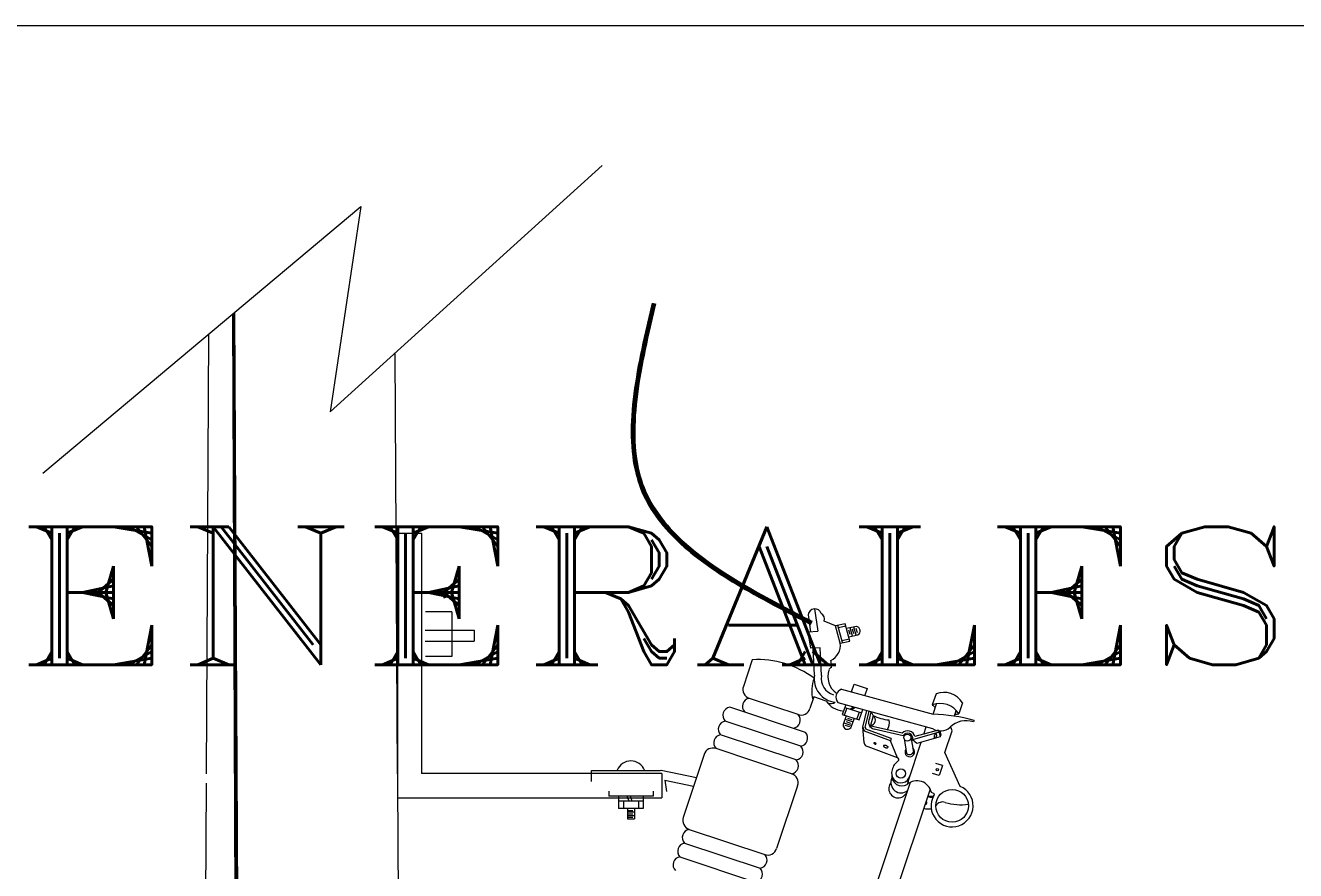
# Model space of a CAD drawing. Extents: x 604418 to 606014, y 1310869 to 1312555.
# Drawn here: x 605498.37 to 605512.54, y 1310998.06 to 1311007.48 of the extents above; entities that cross this region are included whole.
import ezdxf

# ---------------------------------------------------------------- set-up
doc = ezdxf.new("R2010")
doc.units = 0
doc.header["$MEASUREMENT"] = 0
doc.layers.get('0').update_dxf_attribs({"color": 10})
doc.layers.add('1-Cartografia', color=7, linetype='Continuous', lineweight=13)
doc.styles.add('5mm', font='simplex', dxfattribs={"height": 5})

msp = doc.modelspace()

# ---------------------------------------------------------------- linework, layer by layer
at = {"layer": '1-Cartografia', "color": 7}
for p, q in [((605480.992, 1311007.482), (605522.299, 1311007.482)), ((605501.772, 1311003.174), (605504.807, 1311005.92)), ((605498.566, 1311002.488), (605502.116, 1311005.462)), ((605502.116, 1311005.462), (605501.772, 1311003.174)), ((605500.695, 1311004.271), (605500.754, 1310991.103)), ((605500.707, 1311004.282), (605500.768, 1310991.102)), ((605500.682, 1311004.261), (605500.739, 1310991.103)), ((605500.417, 1311004.039), (605500.389, 1310999.136)), ((605502.494, 1311003.827), (605502.521, 1310999.136)), ((605502.522, 1311001.821), (605502.792, 1311001.821)), ((605502.522, 1311001.821), (605502.522, 1310998.868)), ((605502.792, 1311001.821), (605502.792, 1310999.141)), ((605503.13, 1311000.944), (605502.837, 1311000.944)), ((605503.13, 1311000.944), (605503.13, 1311000.444)), ((605507.102, 1311000.91), (605507.13, 1311000.721)), ((605507.172, 1311000.975), (605507.209, 1311000.726)), ((605502.831, 1311000.737), (605503.378, 1311000.737)), ((605503.378, 1311000.737), (605503.378, 1311000.616)), ((605507.104, 1311000.72), (605507.209, 1311000.726)), ((605507.407, 1311000.785), (605507.28, 1311000.838)), ((605507.517, 1311000.809), (605507.407, 1311000.785)), ((605507.459, 1311000.593), (605507.407, 1311000.785)), ((605507.486, 1311000.599), (605507.434, 1311000.791)), ((605507.522, 1311000.783), (605507.441, 1311000.766)), ((605507.569, 1311000.617), (605507.517, 1311000.809)), ((605507.64, 1311000.779), (605507.53, 1311000.755)), ((605507.571, 1311000.689), (605507.557, 1311000.739)), ((605507.597, 1311000.673), (605507.572, 1311000.764)), ((605507.612, 1311000.698), (605507.598, 1311000.748)), ((605507.637, 1311000.682), (605507.613, 1311000.773)), ((605507.652, 1311000.707), (605507.639, 1311000.757)), ((605502.831, 1311000.616), (605503.378, 1311000.616)), ((605507.131, 1311000.537), (605507.104, 1311000.72)), ((605507.459, 1311000.593), (605507.569, 1311000.617)), ((605507.48, 1311000.624), (605507.563, 1311000.642)), ((605507.556, 1311000.664), (605507.658, 1311000.687)), ((605503.13, 1311000.444), (605502.837, 1311000.444)), ((605507.235, 1311000.543), (605507.131, 1311000.537)), ((605507.175, 1311000.236), (605507.157, 1311000.539)), ((605507.253, 1311000.231), (605507.235, 1311000.543)), ((605506.479, 1311000.409), (605506.38, 1311000.111)), ((605507.475, 1311000.082), (605508.495, 1310999.801)), ((605507.586, 1311000.051), (605507.615, 1311000.137)), ((605507.615, 1311000.137), (605507.76, 1311000.088)), ((605507.76, 1311000.088), (605507.735, 1311000.012)), ((605508.529, 1311000.027), (605508.487, 1310999.904)), ((605507.072, 1310999.598), (605506.229, 1310999.878)), ((605506.99, 1310999.797), (605506.447, 1310999.978)), ((605507.166, 1310999.994), (605507.123, 1310999.864)), ((605507.305, 1310999.948), (605507.166, 1310999.994)), ((605507.434, 1310999.931), (605508.49, 1310999.64)), ((605507.522, 1310999.907), (605507.481, 1310999.798)), ((605507.51, 1310999.877), (605507.7, 1310999.817)), ((605507.571, 1310999.858), (605507.607, 1310999.883)), ((605507.589, 1310999.852), (605507.626, 1310999.878)), ((605508.495, 1310999.801), (605508.533, 1310999.917)), ((605508.825, 1310999.928), (605508.784, 1310999.805)), ((605507.481, 1310999.798), (605507.671, 1310999.738)), ((605507.528, 1310999.783), (605507.492, 1310999.685)), ((605507.535, 1310999.869), (605507.505, 1310999.789)), ((605507.514, 1310999.744), (605507.603, 1310999.715)), ((605507.541, 1310999.757), (605507.591, 1310999.741)), ((605507.579, 1310999.651), (605507.618, 1310999.756)), ((605507.646, 1310999.747), (605507.675, 1310999.825)), ((605507.671, 1310999.738), (605507.714, 1310999.854)), ((605507.712, 1310999.655), (605507.758, 1310999.842)), ((605507.738, 1310999.654), (605507.783, 1310999.836)), ((605507.785, 1310999.747), (605507.807, 1310999.829)), ((605507.827, 1310999.782), (605507.797, 1310999.676)), ((605507.807, 1310999.829), (605507.827, 1310999.782)), ((605508.734, 1310999.779), (605508.755, 1310999.843)), ((605508.953, 1310999.732), (605508.945, 1310999.715)), ((605507.021, 1310999.444), (605506.178, 1310999.725)), ((605507.499, 1310999.704), (605507.589, 1310999.676)), ((605507.512, 1310999.679), (605507.562, 1310999.663)), ((605507.526, 1310999.718), (605507.576, 1310999.702)), ((605507.726, 1310999.487), (605507.712, 1310999.655)), ((605508.021, 1310999.506), (605507.731, 1310999.613)), ((605508.03, 1310999.53), (605507.747, 1310999.635)), ((605508.151, 1310999.59), (605507.787, 1310999.673)), ((605508.162, 1310999.561), (605507.838, 1310999.635)), ((605508.564, 1310999.599), (605508.267, 1310999.517)), ((605508.557, 1310999.624), (605508.293, 1310999.551)), ((605508.393, 1310999.579), (605508.42, 1310999.66)), ((605508.557, 1310999.624), (605508.576, 1310999.548)), ((605508.572, 1310999.615), (605508.583, 1310999.569)), ((605508.626, 1310999.373), (605508.707, 1310999.616)), ((605506.97, 1310999.291), (605506.127, 1310999.572)), ((605508.098, 1310999.316), (605507.744, 1310999.448)), ((605508.03, 1310999.53), (605508.021, 1310999.506)), ((605508.098, 1310999.316), (605508.021, 1310999.506)), ((605508.172, 1310999.532), (605508.201, 1310999.362)), ((605508.217, 1310999.049), (605508.363, 1310999.489)), ((605508.249, 1310999.547), (605508.278, 1310999.377)), ((605508.314, 1310999.476), (605508.267, 1310999.517)), ((605508.576, 1310999.548), (605508.314, 1310999.476)), ((605508.576, 1310999.548), (605508.583, 1310999.569)), ((605505.942, 1310999.352), (605505.709, 1310998.65)), ((605506.918, 1310999.138), (605506.076, 1310999.419)), ((605508.799, 1310998.996), (605508.626, 1310999.373)), ((605504.685, 1310999.052), (605504.685, 1310999.172)), ((605504.685, 1310999.172), (605505.453, 1310999.172)), ((605505.453, 1310999.172), (605505.462, 1310999.178)), ((605505.462, 1310999.178), (605505.857, 1310999.097)), ((605508.6, 1310999.228), (605508.528, 1310999.252)), ((605508.6, 1310999.228), (605508.563, 1310999.117)), ((605500.389, 1310999.032), (605500.315, 1310986.157)), ((605502.522, 1310999.032), (605502.596, 1310986.157)), ((605505.472, 1310999.141), (605502.792, 1310999.141)), ((605505.472, 1310999.141), (605505.472, 1310998.868)), ((605505.505, 1310999.064), (605505.824, 1310998.998)), ((605505.505, 1310999.064), (605505.522, 1310998.941)), ((605508.241, 1310999.041), (605507.661, 1310997.299)), ((605508.217, 1310999.049), (605508.206, 1310999.017)), ((605508.563, 1310999.117), (605508.491, 1310999.141)), ((605504.879, 1310998.944), (605504.879, 1310998.888)), ((605505.373, 1310998.888), (605504.879, 1310998.888)), ((605504.989, 1310998.888), (605504.989, 1310998.75)), ((605505.105, 1310998.833), (605505.085, 1310998.888)), ((605505.141, 1310998.833), (605505.121, 1310998.888)), ((605505.264, 1310998.888), (605505.264, 1310998.75)), ((605505.373, 1310998.944), (605505.373, 1310998.888)), ((605506.985, 1310999.004), (605506.751, 1310998.303)), ((605508.464, 1310998.967), (605507.883, 1310997.225)), ((605508.51, 1310998.915), (605508.478, 1310998.927)), ((605508.504, 1310998.894), (605508.51, 1310998.915)), ((605502.522, 1310998.868), (605505.472, 1310998.868)), ((605505.264, 1310998.833), (605504.989, 1310998.833)), ((605505.264, 1310998.75), (605504.989, 1310998.75)), ((605505.044, 1310998.833), (605505.044, 1310998.75)), ((605505.088, 1310998.75), (605505.088, 1310998.633)), ((605505.165, 1310998.75), (605505.165, 1310998.633)), ((605505.209, 1310998.833), (605505.209, 1310998.75)), ((605505.088, 1310998.711), (605505.165, 1310998.711)), ((605505.088, 1310998.671), (605505.165, 1310998.671)), ((605505.088, 1310998.633), (605505.165, 1310998.633)), ((605505.101, 1310998.729), (605505.147, 1310998.729)), ((605505.101, 1310998.692), (605505.147, 1310998.692)), ((605505.101, 1310998.653), (605505.147, 1310998.653)), ((605505.775, 1310998.517), (605506.618, 1310998.236)), ((605505.724, 1310998.364), (605506.567, 1310998.083)), ((605505.673, 1310998.211), (605506.516, 1310997.93))]:
    msp.add_line(p, q, dxfattribs=at)
for centre, major_axis, ratio, start_param, end_param in [((605503.082, 1311000.97), (-0.123, 0.123), 1, -0.638959, -0.429902), ((605503.082, 1311000.97), (-0.113, 0.113), 1, -0.638959, -0.429902), ((605503.082, 1311000.97), (-0.104, 0.104), 1, -0.638959, -0.429902), ((605503.082, 1311000.97), (-0.0945, 0.0945), 1, -0.638959, -0.429902), ((605507.177, 1311000.9), (-0.0531, 0.0531), 1, 4.269758, 6.935467), ((605507.214, 1311000.863), (0.0503, 0.0503), 1, 5.143658, 6.571299), ((605507.634, 1311000.73), (0.0349, 0.0349), 1, 4.445365, 6.949328), ((605507.275, 1311000.568), (-0.132, 0.132), 1, 2.799146, 4.057685), ((605506.535, 1310999.337), (-0.759, 0.759), 1, -1.419999, -0.73355), ((605507.374, 1311000.282), (0.0297, 0.0297), 1, 1.093183, 2.048274), ((605507.172, 1311000.345), (-0.135, 0.135), 1, 3.802591, 4.218567), ((605507.494, 1311000.06), (-0.249, 0.249), 1, 0.371417, 1.069068), ((605507.432, 1311000.195), (0.185, 0.185), 1, 2.198057, 3.814648), ((605507.432, 1311000.195), (-0.129, 0.129), 1, 0.584881, 2.096791), ((605507.547, 1311000.221), (-0.159, 0.159), 1, 0.454701, 1.735004), ((605506.48, 1311000.078), (0.0745, 0.0745), 1, 2.034646, 3.605443), ((605507.51, 1310999.991), (-0.0685, 0.0685), 1, -0.420546, 1.452966), ((605508.618, 1310999.801), (-0.172, 0.172), 1, 4.477732, 5.874746), ((605506.243, 1310999.788), (0.0645, 0.0645), 1, 0.945626, 3.123668), ((605506.461, 1310999.888), (0.0645, 0.0645), 1, 0.945624, 3.123668), ((605507.506, 1311000.079), (0.17, 0.17), 1, 2.935395, 3.849032), ((605507.356, 1311000.001), (-0.0574, 0.0574), 1, 1.885313, 2.983026), ((605508.577, 1310999.678), (0.172, 0.172), 1, 6.048528, 7.445542), ((605508.74, 1311000.167), (0.258, 0.258), 1, 3.162859, 3.278439), ((605506.924, 1310999.734), (-0.0645, 0.0645), 1, 2.516422, 4.694464), ((605507.023, 1310999.897), (-0.0745, 0.0745), 1, 2.034647, 3.605442), ((605507.857, 1310999.713), (0.057, 0.057), 1, 1.826853, 3.689068), ((605507.796, 1310999.734), (-0.0405, 0.0405), 1, 2.37566, 4.914668), ((605508.045, 1311000.219), (0.342, 0.342), 1, 3.454196, 3.843473), ((605507.884, 1310999.704), (-0.0884, 0.0884), 1, 3.273894, 4.189765), ((605508.429, 1310997.825), (-1.398, 1.398), 1, -1.053638, -0.81841), ((605508.863, 1310999.478), (0.177, 0.177), 1, 0.452186, 1.570394), ((605508.74, 1311000.167), (-0.258, 0.258), 1, 2.36165, 2.47723), ((605506.192, 1310999.635), (0.0645, 0.0645), 1, 0.945626, 3.123668), ((605507.006, 1310999.534), (-0.0645, 0.0645), 1, 2.516422, 4.694464), ((605507.541, 1310999.682), (-0.0349, 0.0349), 1, 0.734053, 3.238016), ((605507.788, 1310999.666), (0.0542, 0.0542), 1, 2.489984, 3.104962), ((605507.788, 1310999.666), (-0.0358, 0.0358), 1, 1.007717, 1.42392), ((605508.212, 1310999.533), (-0.0589, 0.0589), 1, 4.145478, 6.312095), ((605508.212, 1310999.533), (-0.0405, 0.0405), 1, 3.63896, 6.556587), ((605508.578, 1310999.779), (0.116, 0.116), 1, 3.363181, 4.644614), ((605508.545, 1310999.582), (0.117, 0.117), 1, 5.703394, 5.989239), ((605506.141, 1310999.482), (0.0645, 0.0645), 1, 0.945626, 3.123668), ((605507.801, 1310999.499), (0.0542, 0.0542), 1, 2.489984, 3.083421), ((605507.838, 1310999.479), (-0.00194, 0.00194), 1, -0.294551, 0.46385), ((605507.838, 1310999.479), (0.00194, 0.00194), 1, 2.034646, 2.793048), ((605507.844, 1310999.482), (-0.00673, 0.00673), 1, 1.222251, 1.622484), ((605507.841, 1310999.473), (0.00673, 0.00673), 1, 0.876013, 1.276245), ((605507.85, 1310999.488), (0.0126, 0.0126), 1, 3.19328, 3.426288), ((605507.842, 1310999.465), (-0.0126, 0.0126), 1, -0.927792, -0.694784), ((605507.855, 1310999.499), (-0.0212, 0.0212), 1, 1.855492, 2.034646), ((605507.84, 1310999.452), (-0.0212, 0.0212), 1, -1.106947, -0.927792), ((605507.855, 1310999.499), (-0.0212, 0.0212), 1, 2.034646, 2.213801), ((605507.84, 1310999.452), (0.0212, 0.0212), 0.999999, 0.284696, 0.46385), ((605507.854, 1310999.486), (-0.0126, 0.0126), 1, 2.213801, 2.446809), ((605507.846, 1310999.463), (0.0126, 0.0126), 0.999999, 0.051687, 0.284696), ((605507.854, 1310999.478), (0.00673, 0.00673), 1, 4.017605, 4.417838), ((605507.852, 1310999.469), (-0.00673, 0.00673), 1, 4.363844, 4.764076), ((605507.858, 1310999.472), (-0.00194, 0.00194), 1, 2.847041, 3.605443), ((605507.858, 1310999.472), (-0.00194, 0.00194), 1, 3.605443, 4.363844), ((605507.949, 1310999.447), (-0.00388, 0.00388), 1, -0.294551, 0.46385), ((605507.949, 1310999.447), (0.00388, 0.00388), 1, 2.034646, 2.793048), ((605507.955, 1310999.435), (0.0135, 0.0135), 1, 0.876013, 1.276245), ((605507.956, 1310999.418), (-0.0251, 0.0251), 1, -0.927792, -0.694784), ((605507.953, 1310999.394), (-0.0424, 0.0424), 1, -1.106946, -0.927792), ((605507.953, 1310999.394), (-0.0424, 0.0424), 1, -1.286101, -1.106946), ((605508.21, 1310999.54), (0.0276, 0.0276), 1, 5.497787, 11.780972), ((605508.553, 1310999.55), (-0.0318, 0.0318), 1, 0.46385, 0.683296), ((605508.536, 1310999.551), (0.0204, 0.0204), 1, 2.254093, 2.528588), ((605508.525, 1310999.549), (-0.0124, 0.0124), 1, 0.957792, 1.378937), ((605508.553, 1310999.55), (0.0318, 0.0318), 1, 1.8152, 2.034646), ((605508.517, 1310999.544), (-0.00522, 0.00522), 1, 1.378937, 2.034646), ((605508.539, 1310999.558), (-0.0204, 0.0204), 1, -0.030092, 0.244404), ((605508.517, 1310999.544), (0.00522, 0.00522), 1, 3.605443, 4.261152), ((605508.531, 1310999.566), (-0.0124, 0.0124), 1, -0.451237, -0.030092), ((605508.514, 1310999.553), (-0.0124, 0.0124), 1, 2.690356, 3.111501), ((605508.528, 1310999.576), (0.00522, 0.00522), 1, 0.46385, 1.11956), ((605508.506, 1310999.562), (0.0204, 0.0204), 1, 4.682297, 4.956793), ((605508.528, 1310999.576), (0.00522, 0.00522), 1, 6.091325, 6.747035), ((605508.492, 1310999.57), (-0.0318, 0.0318), 1, 3.385996, 3.605443), ((605508.519, 1310999.57), (0.0124, 0.0124), 1, 5.67018, 6.091325), ((605508.492, 1310999.57), (-0.0318, 0.0318), 1, 3.605443, 3.824889), ((605508.508, 1310999.568), (-0.0204, 0.0204), 1, 3.824889, 4.099384), ((605506.042, 1310999.319), (-0.0745, 0.0745), 1, -1.106946, 0.46385), ((605506.955, 1310999.381), (-0.0645, 0.0645), 1, 2.516422, 4.694464), ((605507.961, 1310999.453), (-0.0135, 0.0135), 1, 1.222251, 1.622484), ((605507.972, 1310999.465), (0.0251, 0.0251), 1, 3.19328, 3.426288), ((605507.984, 1310999.486), (-0.0424, 0.0424), 0.999999, 1.855492, 2.034646), ((605507.984, 1310999.486), (0.0424, 0.0424), 1, 3.605443, 3.784597), ((605507.98, 1310999.462), (-0.0251, 0.0251), 1, 2.213801, 2.446809), ((605507.965, 1310999.416), (-0.0251, 0.0251), 1, -1.519109, -1.286101), ((605507.982, 1310999.446), (0.0135, 0.0135), 1, 4.017605, 4.417838), ((605507.976, 1310999.428), (-0.0135, 0.0135), 1, 4.363844, 4.764076), ((605507.988, 1310999.434), (0.00388, 0.00388), 1, 4.417838, 5.176239), ((605507.988, 1310999.434), (-0.00388, 0.00388), 1, 3.605443, 4.363844), ((605508.092, 1310999.296), (0.015, 0.015), 1, 4.704467, 6.765815), ((605508.236, 1310999.38), (0.0376, 0.0376), 1, 1.732155, 6.366269), ((605508.233, 1310999.404), (0.037, 0.037), 1, 3.28201, 4.96224), ((605505.126, 1310999.114), (-0.117, 0.117), 1, 4.319326, 6.676249), ((605506.904, 1310999.228), (-0.0645, 0.0645), 1, 2.516422, 4.694464), ((605508.137, 1310999.14), (-0.0736, 0.0736), 1, 0.389559, 3.679734), ((605508.189, 1310999.155), (0.106, 0.106), 1, 1.367849, 2.189048), ((605508.137, 1310999.14), (0.0368, 0.0368), 1, 5.497787, 11.780972), ((605508.542, 1310999.183), (0.0092, 0.0092), 1, 5.497787, 11.780972), ((605506.885, 1310999.038), (-0.0745, 0.0745), 1, 3.605442, 5.17624), ((605508.106, 1310998.972), (0.0736, 0.0736), 1, 1.655546, 5.25053), ((605508.139, 1310999.037), (-0.08, 0.08), 1, 0.331948, 3.040797), ((605508.148, 1310999.115), (-0.0801, 0.0801), 1, 0.71412, 2.88997), ((605508.315, 1310998.893), (0.117, 0.117), 1, 5.703394, 7.790676), ((605508.481, 1310999), (0.0886, 0.0886), 1, 3.554816, 4.028495), ((605508.48, 1310999.011), (-0.0886, 0.0886), 1, 2.022346, 2.51442), ((605508.708, 1310998.78), (-0.166, 0.166), 1, 0.27517, 5.100181), ((605508.708, 1310998.78), (0.129, 0.129), 1, 5.497787, 11.780972), ((605508.444, 1310998.869), (-0.0886, 0.0886), 1, 1.932791, 2.610421), ((605508.41, 1310998.814), (0.0127, 0.0127), 1, 3.717053, 6.635425), ((605508.601, 1310998.741), (-0.0582, 0.0582), 1, -1.155386, 0.277416), ((605508.81, 1310999.427), (-0.449, 0.449), 1, 2.069995, 2.481436), ((605505.809, 1310998.617), (0.0745, 0.0745), 1, 2.034646, 3.605443), ((605505.79, 1310998.427), (0.0645, 0.0645), 1, 0.945626, 3.123668), ((605505.739, 1310998.274), (-0.0645, 0.0645), 1, -0.62517, 1.552872), ((605505.688, 1310998.121), (0.0645, 0.0645), 1, 0.945626, 3.123668), ((605506.553, 1310998.173), (0.0645, 0.0645), 1, 4.087219, 6.265261), ((605506.651, 1310998.336), (-0.0745, 0.0745), 1, 2.034647, 3.605442), ((605506.502, 1310998.02), (-0.0645, 0.0645), 1, 2.516422, 4.694464)]:
    msp.add_ellipse(centre, major_axis=major_axis, ratio=ratio, start_param=start_param, end_param=end_param, dxfattribs=at)
msp.add_spline([(605505.391, 1311004.379), (605505.267, 1311002.316), (605507.144, 1311000.828)], degree=3, dxfattribs=at)
for points, knots in [([(605505.362, 1311004.386), (605505.342, 1311004.3), (605505.322, 1311004.215), (605505.264, 1311003.959), (605505.227, 1311003.789), (605505.138, 1311003.289), (605505.108, 1311002.968), (605505.162, 1311002.551), (605505.19, 1311002.434), (605505.318, 1311002.1), (605505.464, 1311001.906), (605505.834, 1311001.555), (605506.058, 1311001.398), (605506.563, 1311001.094), (605506.847, 1311000.948), (605507.13, 1311000.802)], [0, 0, 0, 0, 1.196867, 1.196867, 3.590602, 3.590602, 8.378071, 8.378071, 10.373577, 10.373577, 14.364588, 14.364588, 18.355599, 18.355599, 22.622399, 22.622399, 22.622399, 22.622399]), ([(605505.372, 1311004.383), (605505.352, 1311004.298), (605505.332, 1311004.213), (605505.273, 1311003.957), (605505.237, 1311003.787), (605505.148, 1311003.288), (605505.118, 1311002.967), (605505.172, 1311002.553), (605505.2, 1311002.435), (605505.329, 1311002.102), (605505.475, 1311001.908), (605506.009, 1311001.404), (605506.495, 1311001.142), (605507.039, 1311000.86), (605507.087, 1311000.835), (605507.135, 1311000.811)], [0, 0, 0, 0, 1.196882, 1.196882, 3.590646, 3.590646, 8.378173, 8.378173, 10.387029, 10.387029, 14.404741, 14.404741, 21.905186, 21.905186, 22.622399, 22.622399, 22.622399, 22.622399]), ([(605505.382, 1311004.381), (605505.361, 1311004.296), (605505.341, 1311004.21), (605505.283, 1311003.955), (605505.246, 1311003.785), (605505.158, 1311003.287), (605505.128, 1311002.967), (605505.182, 1311002.554), (605505.21, 1311002.436), (605505.339, 1311002.103), (605505.487, 1311001.909), (605506.035, 1311001.396), (605506.544, 1311001.126), (605507.086, 1311000.847), (605507.113, 1311000.833), (605507.139, 1311000.82)], [0, 0, 0, 0, 1.196871, 1.196871, 3.590613, 3.590613, 8.378097, 8.378097, 10.403011, 10.403011, 14.45284, 14.45284, 22.22561, 22.22561, 22.622399, 22.622399, 22.622399, 22.622399]), ([(605505.401, 1311004.377), (605505.381, 1311004.291), (605505.361, 1311004.206), (605505.302, 1311003.951), (605505.266, 1311003.782), (605505.178, 1311003.284), (605505.148, 1311002.966), (605505.201, 1311002.556), (605505.229, 1311002.438), (605505.36, 1311002.107), (605505.509, 1311001.913), (605506.069, 1311001.395), (605506.596, 1311001.121), (605507.133, 1311000.845), (605507.141, 1311000.841), (605507.148, 1311000.837)], [0, 0, 0, 0, 1.196856, 1.196856, 3.590567, 3.590567, 8.377989, 8.377989, 10.429089, 10.429089, 14.531289, 14.531289, 22.511953, 22.511953, 22.622399, 22.622399, 22.622399, 22.622399])]:
    msp.add_open_spline(points, degree=3, knots=knots, dxfattribs=at)

# ---------------------------------------------------------------- texts
at = {"color": 7, "insert": (605410.31, 1311001.892), "char_height": 1.53867, "attachment_point": 1, "style": '5mm'}
msp.add_mtext('\\pi75.5;{\\Fromant|c0;\\W1.3;NOTAS GENERALES}', dxfattribs=at)

doc.saveas('drawing.dxf')
